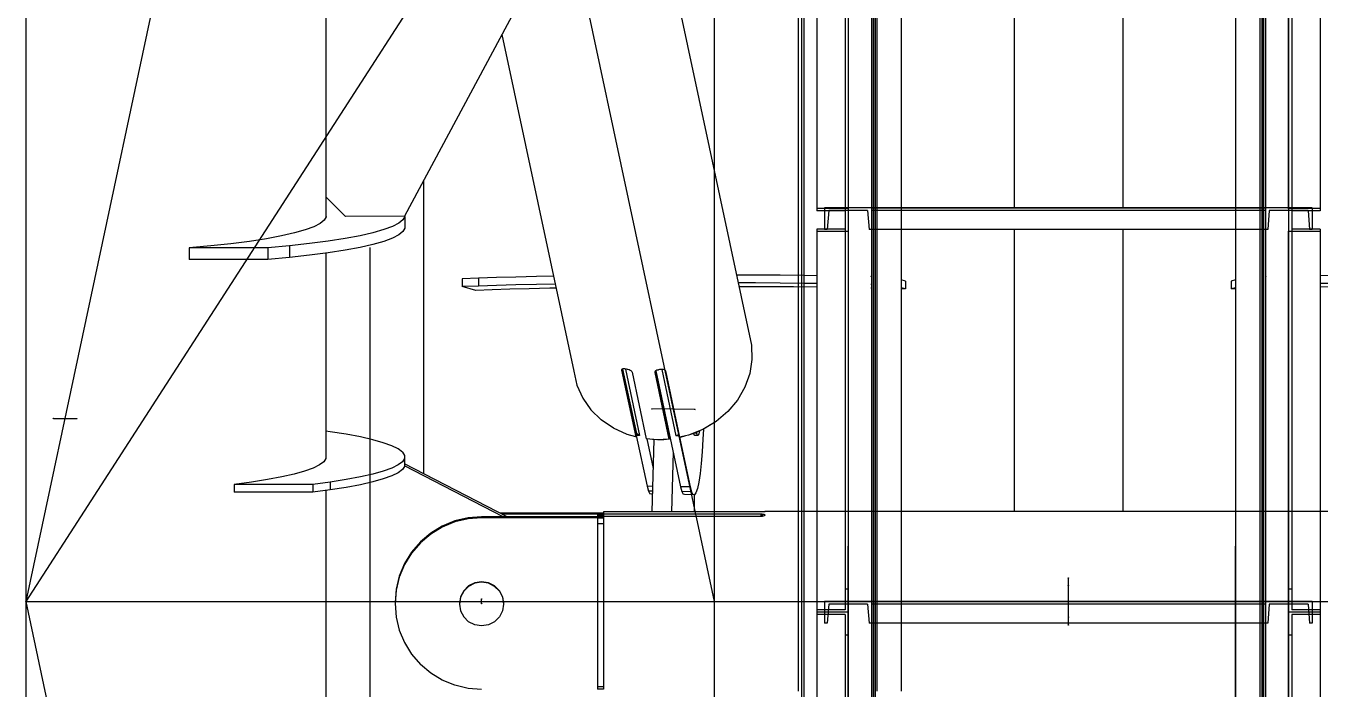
# Model space of a CAD drawing. Header units: millimetres. Extents: x 150209.93 to 150215.05, y 136675.65 to 136679.93.
# Drawn here: x 150211.2963 to 150211.3621, y 136676.9703 to 136677.004 of the extents above; entities that cross this region are included whole.
import ezdxf

# ---------------------------------------------------------------- set-up
doc = ezdxf.new("R2010")
doc.units = ezdxf.units.MM
doc.header["$LTSCALE"] = 0.25
for name, pattern in [('CENTER', [50.8, 31.75, -6.35, 6.35, -6.35]), ('XKITLINE00', [0]), ('XKITLINE02', [4, 2, -2]), ('XKITLINE03', [6, 3, -1, 1, -1])]:
    doc.linetypes.add(name, pattern=pattern)

# ---------------------------------------------------------------- blocks, each defined once
blk = doc.blocks.new('çatıı')
at = {"color": 8, "linetype": 'CENTER'}
for p, q in [((12015, 6431.43), (12015, 8100.54)), ((12015, 6720.27), (11840, 7540.27)), ((11840, 6720.27), (12370, 7540.27)), ((11840, 5629.8), (11840, 7286.23)), ((11840, 6720.27), (11927.5, 7130.27)), ((11927.5, 6310.27), (11927.5, 7130.27)), ((12010.04, 6769.03), (11999.11, 6769.17)), ((11846.93, 6766.78), (11852.9, 6766.71)), ((12105, 6716.26), (12105, 6726.25)), ((12104.99, 6714.3), (12104.99, 6724.29)), ((11840, 5900.27), (12015, 6720.27)), ((11927.5, 6310.27), (11840, 6720.27)), ((12370, 5900.27), (11840, 6720.27)), ((11840, 6720.27), (12370, 6720.27)), ((11955.8, 6719.7), (11955.8, 6720.85))]:
    blk.add_line(p, q, dxfattribs=at)
at = {"color": 116, "linetype": 'XKITLINE02', "true_color": 0x136734}
for p, q in [((12037.15, 7919.31), (12037.16, 6234.33)), ((12037.69, 7919.31), (12037.69, 6234.33)), ((12054.92, 7919.31), (12054.93, 6234.33)), ((12055, 7919.31), (12055, 6234.33)), ((12055.45, 7919.31), (12055.46, 6234.33)), ((12055.85, 7919.31), (12055.85, 6234.33)), ((12147.48, 7919.31), (12147.48, 6234.33)), ((12153.68, 7919.31), (12153.68, 6234.33)), ((12154.13, 7919.31), (12154.13, 6234.33)), ((12154.53, 7919.31), (12154.53, 6234.33)), ((12154.98, 7919.31), (12154.98, 6234.33)), ((12155.07, 7919.31), (12155.06, 6234.33)), ((12041, 6917.52), (12041, 6819.49)), ((12048.2, 6916.94), (12048.2, 6814.27)), ((12049, 6917.52), (12049, 6814.27)), ((12160.98, 6917.52), (12160.98, 6814.27)), ((12161.78, 6916.94), (12161.78, 6814.27)), ((12168.98, 6917.52), (12168.98, 6819.49)), ((12049, 6820.07), (12041, 6820.07)), ((12048.2, 6819.49), (12041, 6819.49)), ((12043, 6820.27), (12043, 6814.77)), ((12055, 6820.27), (12043, 6820.27)), ((12043, 6820.27), (12043, 6814.77)), ((12044.07, 6819.57), (12043.68, 6814.77)), ((12044.07, 6819.57), (12043.68, 6814.77)), ((12053.94, 6819.57), (12044.07, 6819.57)), ((12049, 6820.09), (12048.2, 6820.09)), ((12048.2, 6820.09), (12048.2, 6718.11)), ((12049, 6820.09), (12049, 6717.52)), ((12053.94, 6819.57), (12054.32, 6814.77)), ((12053.94, 6819.57), (12054.32, 6814.77)), ((12055, 6820.27), (12055, 6814.77)), ((12062.5, 6820.27), (12055, 6820.27)), ((12055, 6820.27), (12055, 6814.77)), ((12055, 6820.27), (12055, 6814.77)), ((12154.98, 6819.57), (12055, 6819.57)), ((12154.98, 6820.27), (12147.48, 6820.27)), ((12154.98, 6820.27), (12154.98, 6814.77)), ((12154.98, 6820.27), (12154.98, 6814.77)), ((12166.98, 6820.27), (12154.98, 6820.27)), ((12154.98, 6820.27), (12154.98, 6814.77)), ((12156.05, 6819.57), (12155.66, 6814.77)), ((12156.05, 6819.57), (12155.66, 6814.77)), ((12165.92, 6819.57), (12156.05, 6819.57)), ((12160.98, 6820.09), (12160.98, 6717.52)), ((12161.78, 6820.09), (12160.98, 6820.09)), ((12168.98, 6820.07), (12160.98, 6820.07)), ((12161.78, 6820.09), (12161.78, 6718.11)), ((12168.98, 6819.49), (12161.78, 6819.49)), ((12165.92, 6819.57), (12166.3, 6814.77)), ((12165.92, 6819.57), (12166.3, 6814.77)), ((12166.98, 6820.27), (12166.98, 6814.77)), ((12166.98, 6820.27), (12166.98, 6814.77)), ((12048.2, 6814.84), (12041, 6814.84)), ((12041, 6814.84), (12041, 6717.52)), ((12043.68, 6814.77), (12043, 6814.77)), ((12055, 6814.77), (12054.32, 6814.77)), ((12062.5, 6814.77), (12055, 6814.77)), ((12154.98, 6814.77), (12147.48, 6814.77)), ((12155.66, 6814.77), (12154.98, 6814.77)), ((12168.98, 6814.84), (12161.78, 6814.84)), ((12166.98, 6814.77), (12166.3, 6814.77)), ((12168.98, 6814.84), (12168.98, 6717.52)), ((12049, 6814.26), (12041, 6814.26)), ((12049, 6814.27), (12048.2, 6814.27)), ((12161.78, 6814.27), (12160.98, 6814.27)), ((12168.98, 6814.26), (12160.98, 6814.26)), ((12036.31, 6743.1), (12036.31, 6697.45)), ((12049, 6743.1), (12049, 6717.52)), ((12056.31, 6743.1), (12056.31, 6697.45)), ((12062.5, 6743.1), (12062.5, 6697.45)), ((12147.48, 6743.1), (12147.48, 6697.45)), ((12153.68, 6743.1), (12153.68, 6697.45)), ((12049, 6723.35), (12048.2, 6723.35)), ((12161.78, 6723.35), (12160.98, 6723.35)), ((12043, 6720.27), (12043, 6714.77)), ((12055, 6720.27), (12043, 6720.27)), ((12043, 6720.27), (12043, 6714.77)), ((12044.07, 6719.57), (12043.68, 6714.77)), ((12044.07, 6719.57), (12043.68, 6714.77)), ((12053.94, 6719.57), (12044.07, 6719.57)), ((12053.94, 6719.57), (12054.32, 6714.77)), ((12053.94, 6719.57), (12054.32, 6714.77)), ((12055, 6720.27), (12055, 6714.77)), ((12154.98, 6720.27), (12055, 6720.27)), ((12055, 6720.27), (12055, 6714.77)), ((12055, 6720.27), (12055, 6714.77)), ((12154.98, 6719.57), (12055, 6719.57)), ((12154.98, 6720.27), (12154.98, 6714.77)), ((12154.98, 6720.27), (12154.98, 6714.77)), ((12166.98, 6720.27), (12154.98, 6720.27)), ((12154.98, 6720.27), (12154.98, 6714.77)), ((12156.05, 6719.57), (12155.66, 6714.77)), ((12156.05, 6719.57), (12155.66, 6714.77)), ((12165.92, 6719.57), (12156.05, 6719.57)), ((12165.92, 6719.57), (12166.3, 6714.77)), ((12165.92, 6719.57), (12166.3, 6714.77)), ((12166.98, 6720.27), (12166.98, 6714.77)), ((12166.98, 6720.27), (12166.98, 6714.77)), ((12048.2, 6718.11), (12041, 6718.11)), ((12041, 6717.52), (12041, 6619.49)), ((12049, 6717.52), (12041, 6717.52)), ((12049, 6717.52), (12041, 6717.52)), ((12048.2, 6716.94), (12041, 6716.94)), ((12048.2, 6716.94), (12048.2, 6614.27)), ((12049, 6717.52), (12049, 6614.27)), ((12160.98, 6717.52), (12160.98, 6614.27)), ((12168.98, 6717.52), (12160.98, 6717.52)), ((12168.98, 6717.52), (12160.98, 6717.52)), ((12168.98, 6718.11), (12161.78, 6718.11)), ((12161.78, 6716.94), (12161.78, 6614.27)), ((12168.98, 6716.94), (12161.78, 6716.94)), ((12168.98, 6717.52), (12168.98, 6619.49)), ((12043.68, 6714.77), (12043, 6714.77)), ((12055, 6714.77), (12054.32, 6714.77)), ((12154.98, 6714.77), (12055, 6714.77)), ((12155.66, 6714.77), (12154.98, 6714.77)), ((12166.98, 6714.77), (12166.3, 6714.77)), ((12049, 6711.72), (12048.2, 6711.72)), ((12161.78, 6711.72), (12160.98, 6711.72)), ((12049, 6699.41), (12049, 6620.07))]:
    blk.add_line(p, q, dxfattribs=at)
at = {"color": 1, "linetype": 'XKITLINE03'}
for p, q in [((12049.01, 6234.33), (12049, 7919.31)), ((12055, 7919.31), (12055, 6234.33)), ((12147.48, 6234.33), (12147.48, 7919.31)), ((12160.98, 6234.33), (12160.98, 7919.31)), ((12049, 6917.52), (12049, 6820.07)), ((12160.98, 6820.07), (12160.98, 6917.52)), ((12055, 6820.27), (12154.98, 6820.27)), ((12055, 6820.27), (12055, 6820.27)), ((12154.98, 6820.27), (12154.98, 6820.27)), ((12049, 6814.26), (12049, 6717.52)), ((12160.98, 6717.52), (12160.98, 6814.26)), ((12055, 6720.27), (12154.98, 6720.27)), ((12055, 6720.27), (12055, 6720.27)), ((12154.98, 6720.27), (12154.98, 6720.27)), ((12049, 6717.52), (12049, 6620.07)), ((12160.98, 6620.07), (12160.98, 6717.52))]:
    blk.add_line(p, q, dxfattribs=at)
at = {"color": 7, "linetype": 'XKITLINE00'}
for p, q in [((12153.68, 7163.51), (12153.68, 6743.1)), ((12147.48, 7153.92), (12147.48, 6743.1)), ((12062.5, 7022.44), (12062.5, 6743.1)), ((12056.31, 7012.85), (12056.31, 6743.1)), ((12036.31, 6981.91), (12036.31, 6743.1)), ((12147.48, 6820.27), (12062.5, 6820.27)), ((12147.48, 6814.77), (12062.5, 6814.77))]:
    blk.add_line(p, q, dxfattribs=at)
at = {"color": 8, "linetype": 'XKITLINE00'}
for p, q in [((11995.83, 6919.28), (12024.41, 6785.35)), ((11916.2, 6915.87), (11916.2, 6817.9)), ((11916.22, 6915.88), (11916.22, 6823.03)), ((12091.2, 6914.77), (12091.2, 6820.27)), ((12118.8, 6914.77), (12118.8, 6820.27)), ((11968.15, 6877.68), (11936.22, 6818.13)), ((11960.96, 6864.27), (11979.22, 6778.73)), ((11941.07, 6827.18), (11941.07, 6752.73)), ((11916.2, 6823.18), (11916.22, 6823.03)), ((11921.22, 6818.08), (11916.22, 6823.03)), ((11916.26, 6818.02), (11915.82, 6817.16)), ((11916.21, 6818.27), (11916.26, 6818.02)), ((11936.22, 6818.13), (11921.22, 6818.08)), ((11936.25, 6818.08), (11935.81, 6817.22)), ((11936.24, 6818.16), (11936.25, 6818.08)), ((11936.25, 6818.08), (11936.25, 6815.1)), ((11910.96, 6814.66), (11908.2, 6813.88)), ((11913.16, 6815.48), (11910.96, 6814.66)), ((11914.78, 6816.31), (11913.16, 6815.48)), ((11915.82, 6817.16), (11914.78, 6816.31)), ((11930.95, 6814.72), (11928.19, 6813.94)), ((11933.15, 6815.54), (11930.95, 6814.72)), ((11934.77, 6816.37), (11933.15, 6815.54)), ((11935.81, 6817.22), (11934.77, 6816.37)), ((11936.25, 6815.1), (11935.81, 6814.25)), ((12091.2, 6814.77), (12091.2, 6743.1)), ((12118.8, 6814.77), (12118.8, 6743.1)), ((11892.09, 6811.13), (11886.95, 6810.57)), ((11896.82, 6811.75), (11892.09, 6811.13)), ((11901.1, 6812.41), (11896.82, 6811.75)), ((11904.9, 6813.12), (11901.1, 6812.41)), ((11908.2, 6813.88), (11904.9, 6813.12)), ((11912.08, 6811.19), (11906.94, 6810.63)), ((11916.81, 6811.81), (11912.08, 6811.19)), ((11921.1, 6812.47), (11916.81, 6811.81)), ((11924.9, 6813.18), (11921.1, 6812.47)), ((11928.19, 6813.94), (11924.9, 6813.18)), ((11930.95, 6811.75), (11928.19, 6810.96)), ((11933.15, 6812.56), (11930.95, 6811.75)), ((11934.77, 6813.4), (11933.15, 6812.56)), ((11935.81, 6814.25), (11934.77, 6813.4)), ((11886.95, 6810.57), (11881.44, 6810.07)), ((11901.43, 6810.13), (11881.44, 6810.07)), ((11881.44, 6810.07), (11881.44, 6807.1)), ((11906.94, 6810.63), (11901.43, 6810.13)), ((11901.43, 6810.13), (11901.43, 6807.16)), ((11906.94, 6810.63), (11906.94, 6807.66)), ((11912.08, 6808.22), (11906.94, 6807.66)), ((11916.81, 6808.83), (11912.08, 6808.22)), ((11916.2, 6808.75), (11916.2, 6756.52)), ((11921.1, 6809.5), (11916.81, 6808.83)), ((11924.9, 6810.21), (11921.1, 6809.5)), ((11928.19, 6810.96), (11924.9, 6810.21)), ((11901.43, 6807.16), (11881.44, 6807.1)), ((11906.94, 6807.66), (11901.43, 6807.16)), ((11955.03, 6802.4), (11950.9, 6802.24)), ((11950.9, 6802.24), (11950.9, 6800.24)), ((11959.57, 6802.55), (11955.03, 6802.4)), ((11955.03, 6802.4), (11955.03, 6800.4)), ((11964.48, 6802.68), (11959.57, 6802.55)), ((11969.73, 6802.81), (11964.48, 6802.68)), ((11974.12, 6802.89), (11969.73, 6802.81)), ((12025.4, 6803.17), (12020.6, 6803.2)), ((12031.7, 6803.13), (12025.4, 6803.17)), ((12037.86, 6803.06), (12031.7, 6803.13)), ((12041, 6803.02), (12037.86, 6803.06)), ((12055, 6802.77), (12054.72, 6802.78)), ((12063.6, 6801.67), (12062.5, 6801.98)), ((12063.6, 6801.67), (12063.6, 6799.67)), ((12147.48, 6801.98), (12146.39, 6801.67)), ((12146.39, 6801.67), (12146.39, 6799.67)), ((12155.27, 6802.78), (12154.98, 6802.77)), ((12172.13, 6803.06), (12168.98, 6803.02)), ((11955.03, 6800.4), (11950.9, 6800.24)), ((11954.32, 6799.26), (11950.9, 6800.24)), ((11958.45, 6799.43), (11954.32, 6799.26)), ((11959.57, 6800.55), (11955.03, 6800.4)), ((11962.99, 6799.58), (11958.45, 6799.43)), ((11964.48, 6800.69), (11959.57, 6800.55)), ((11967.9, 6799.71), (11962.99, 6799.58)), ((11969.73, 6800.81), (11964.48, 6800.69)), ((11973.15, 6799.84), (11967.9, 6799.71)), ((11974.55, 6800.9), (11969.73, 6800.81)), ((11974.77, 6799.87), (11973.15, 6799.84)), ((12025.4, 6801.18), (12021.03, 6801.2)), ((12022.42, 6800.23), (12021.24, 6800.23)), ((12028.82, 6800.2), (12022.42, 6800.23)), ((12031.7, 6801.13), (12025.4, 6801.18)), ((12035.12, 6800.16), (12028.82, 6800.2)), ((12037.86, 6801.06), (12031.7, 6801.13)), ((12041, 6800.09), (12035.12, 6800.16)), ((12041, 6801.02), (12037.86, 6801.06)), ((12055, 6800.77), (12054.72, 6800.78)), ((12055, 6799.87), (12054.72, 6799.88)), ((12063.6, 6799.67), (12062.5, 6799.98)), ((12063.6, 6799.67), (12062.5, 6799.7)), ((12147.48, 6799.98), (12146.39, 6799.67)), ((12147.48, 6799.7), (12146.39, 6799.67)), ((12155.27, 6800.78), (12154.98, 6800.77)), ((12155.27, 6799.88), (12154.98, 6799.87)), ((12172.13, 6801.06), (12168.98, 6801.02)), ((12174.87, 6800.16), (12168.98, 6800.09)), ((12024.41, 6785.35), (12024.53, 6781.75)), ((12024.53, 6781.75), (12023.97, 6778.16)), ((11979.2, 6779.08), (11979.22, 6778.73)), ((11979.22, 6778.73), (11980.02, 6775.23)), ((11991.41, 6779.16), (11991.4, 6779.03)), ((11991.4, 6779.03), (11995.01, 6762.12)), ((11991.52, 6779.27), (11991.41, 6779.16)), ((11991.7, 6779.33), (11991.52, 6779.27)), ((11991.62, 6779.3), (11995.07, 6763.15)), ((11991.65, 6779.31), (11995.16, 6762.9)), ((11991.95, 6779.35), (11991.7, 6779.33)), ((11992.26, 6779.32), (11991.95, 6779.35)), ((11992.6, 6779.25), (11992.26, 6779.32)), ((11992.38, 6779.3), (11995.98, 6762.44)), ((11992.88, 6779.17), (11992.6, 6779.25)), ((11992.95, 6779.16), (11992.88, 6779.17)), ((11993.28, 6779.07), (11992.95, 6779.16)), ((11993.58, 6778.95), (11993.28, 6779.07)), ((11993.81, 6778.82), (11993.58, 6778.95)), ((11993.98, 6778.67), (11993.81, 6778.82)), ((11993.98, 6778.67), (11994.05, 6778.51)), ((11994.05, 6778.51), (11997.66, 6761.6)), ((11999.84, 6778.59), (11999.82, 6778.44)), ((11999.82, 6778.44), (12003.43, 6761.53)), ((11999.94, 6778.74), (11999.84, 6778.59)), ((12000.13, 6778.87), (11999.94, 6778.74)), ((12000.02, 6778.79), (12003.49, 6762.53)), ((12000.06, 6778.82), (12006.34, 6749.4)), ((12000.39, 6778.98), (12000.13, 6778.87)), ((12000.7, 6779.06), (12000.39, 6778.98)), ((12000.77, 6779.07), (12000.7, 6779.06)), ((12001.05, 6779.15), (12000.77, 6779.07)), ((12001.41, 6779.21), (12001.05, 6779.15)), ((12001.75, 6779.23), (12001.41, 6779.21)), ((12001.61, 6779.22), (12005.22, 6762.32)), ((12002.05, 6779.2), (12001.75, 6779.23)), ((12002.29, 6779.13), (12002.05, 6779.2)), ((12002.46, 6779.02), (12002.29, 6779.13)), ((12002.46, 6779.02), (12002.54, 6778.89)), ((12002.54, 6778.89), (12006.14, 6761.98)), ((11980.02, 6775.23), (11981.5, 6771.94)), ((12023.97, 6778.16), (12022.73, 6774.69)), ((11981.5, 6771.94), (11983.59, 6768.95)), ((12022.73, 6774.69), (12020.85, 6771.44)), ((11986.23, 6766.37), (11983.59, 6768.95)), ((12018.4, 6768.51), (12015.44, 6765.99)), ((12020.85, 6771.44), (12018.4, 6768.51)), ((11989.34, 6764.25), (11986.23, 6766.37)), ((12015.44, 6765.99), (12012.06, 6763.96)), ((11917.34, 6763.38), (11916.2, 6763.53)), ((11921.4, 6762.74), (11917.34, 6763.38)), ((11925.01, 6762.05), (11921.4, 6762.74)), ((11928.16, 6761.34), (11925.01, 6762.05)), ((11992.84, 6762.68), (11989.34, 6764.25)), ((11995.01, 6762.12), (11992.84, 6762.68)), ((11995.07, 6763.15), (11995.01, 6762.12)), ((11995.18, 6762.06), (11995.01, 6762.12)), ((11995.08, 6763.26), (11995.04, 6762.69)), ((11995.04, 6762.69), (11995.18, 6762.06)), ((11995.16, 6762.9), (11995.13, 6762.45)), ((11995.98, 6762.44), (11995.13, 6762.45)), ((11995.13, 6762.45), (11997.89, 6749.51)), ((11995.98, 6762.44), (11995.16, 6762.9)), ((11995.19, 6762.17), (11995.18, 6762.06)), ((12003.49, 6762.53), (12003.43, 6761.53)), ((12003.5, 6762.7), (12003.47, 6762.11)), ((12003.47, 6762.11), (12003.6, 6761.47)), ((12003.64, 6762.07), (12003.6, 6761.47)), ((12005.99, 6762.7), (12005.22, 6762.32)), ((12006.07, 6762.31), (12005.22, 6762.32)), ((12008.38, 6762.48), (12006.14, 6761.98)), ((12006.14, 6761.97), (12008.83, 6749.37)), ((12006.3, 6762.01), (12006.32, 6761.92)), ((12007.63, 6762.31), (12006.32, 6761.92)), ((12012.06, 6763.96), (12008.38, 6762.48)), ((12009.8, 6762.97), (12008.93, 6762.7)), ((12009.71, 6762.94), (12009.84, 6762.54)), ((12009.78, 6763.05), (12009.8, 6762.97)), ((12011.02, 6763.54), (12009.8, 6762.97)), ((12010.02, 6762.46), (12009.84, 6762.54)), ((12010.47, 6763.04), (12009.97, 6763.05)), ((12010.82, 6762.45), (12010.02, 6762.46)), ((12010.43, 6763.27), (12010.47, 6763.04)), ((12010.47, 6763.04), (12010.64, 6762.53)), ((12010.82, 6762.45), (12010.64, 6762.53)), ((12011, 6762.82), (12010.82, 6762.45)), ((12011.17, 6763.6), (12011, 6762.82)), ((12012.2, 6764.05), (12012.09, 6761.52)), ((12013.06, 6764.51), (12012.65, 6764.31)), ((12013.8, 6765.01), (12013.06, 6764.51)), ((11930.81, 6760.59), (11928.16, 6761.34)), ((11932.96, 6759.81), (11930.81, 6760.59)), ((11934.59, 6759.02), (11932.96, 6759.81)), ((11935.68, 6758.2), (11934.59, 6759.02)), ((12000.53, 6761.34), (11997.66, 6761.6)), ((11997.79, 6761.59), (11999.4, 6754.07)), ((11997.83, 6761.59), (11997.83, 6761.55)), ((11999.26, 6761.4), (11997.83, 6761.55)), ((11999.59, 6761.38), (11999.11, 6743.04)), ((11999.25, 6761.45), (11999.26, 6761.4)), ((12000.38, 6761.35), (11999.26, 6761.4)), ((12003.43, 6761.53), (12000.53, 6761.34)), ((12000.71, 6761.34), (12000.53, 6761.34)), ((12002.15, 6761.36), (12000.71, 6761.34)), ((12002.14, 6761.44), (12002.15, 6761.36)), ((12003.6, 6761.47), (12002.15, 6761.36)), ((12012.09, 6761.52), (12011.89, 6758.27)), ((11915.68, 6755.74), (11914.59, 6754.93)), ((11916.23, 6756.56), (11915.68, 6755.74)), ((11916.2, 6757.43), (11916.23, 6757.38)), ((11916.23, 6757.38), (11916.23, 6756.56)), ((11935.68, 6755.74), (11934.59, 6754.93)), ((11935.68, 6758.2), (11936.23, 6757.38)), ((11936.23, 6756.56), (11935.68, 6755.74)), ((11936.23, 6757.38), (11936.23, 6756.56)), ((11936.23, 6756.56), (11936.23, 6754.58)), ((11962.29, 6741.78), (11936.23, 6755.23)), ((12004.47, 6758.15), (12004.08, 6743.04)), ((12011.64, 6755.31), (12011.35, 6752.73)), ((12011.89, 6758.27), (12011.64, 6755.31)), ((11905.01, 6751.89), (11901.4, 6751.21)), ((11908.16, 6752.61), (11905.01, 6751.89)), ((11910.81, 6753.36), (11908.16, 6752.61)), ((11912.96, 6754.14), (11910.81, 6753.36)), ((11914.59, 6754.93), (11912.96, 6754.14)), ((11925.01, 6751.89), (11921.4, 6751.21)), ((11928.16, 6752.61), (11925.01, 6751.89)), ((11930.81, 6753.36), (11928.16, 6752.61)), ((11932.96, 6754.14), (11930.81, 6753.36)), ((11932.96, 6752.15), (11930.81, 6751.38)), ((11934.59, 6754.93), (11932.96, 6754.14)), ((11934.59, 6752.95), (11932.96, 6752.15)), ((11935.68, 6753.76), (11934.59, 6752.95)), ((11936.23, 6754.58), (11935.68, 6753.76)), ((11961.3, 6741.78), (11936.23, 6754.72)), ((12011.35, 6752.73), (12011.02, 6750.6)), ((11897.34, 6750.57), (11892.88, 6749.98)), ((11912.88, 6749.98), (11892.88, 6749.98)), ((11892.88, 6749.98), (11892.88, 6747.99)), ((11901.4, 6751.21), (11897.34, 6750.57)), ((11917.34, 6750.57), (11912.88, 6749.98)), ((11912.88, 6749.98), (11912.88, 6747.99)), ((11917.34, 6748.59), (11912.88, 6747.99)), ((11921.4, 6751.21), (11917.34, 6750.57)), ((11917.34, 6750.57), (11917.34, 6748.59)), ((11921.4, 6749.23), (11917.34, 6748.59)), ((11925.01, 6749.91), (11921.4, 6749.23)), ((11928.16, 6750.63), (11925.01, 6749.91)), ((11930.81, 6751.38), (11928.16, 6750.63)), ((11999.28, 6749.49), (11997.89, 6749.51)), ((11997.89, 6749.51), (11998.23, 6748.27)), ((12008.83, 6749.37), (12006.34, 6749.4)), ((12006.34, 6749.4), (12006.68, 6748.16)), ((12008.83, 6749.37), (12009.17, 6748.13)), ((12010.66, 6748.97), (12010.29, 6747.88)), ((12011.02, 6750.6), (12010.66, 6748.97)), ((11912.88, 6747.99), (11892.88, 6747.99)), ((11916.2, 6748.43), (11916.2, 6690.26)), ((11999.24, 6748.26), (11998.23, 6748.27)), ((11998.23, 6748.27), (11998.59, 6747.6)), ((11998.97, 6747.51), (11998.59, 6747.6)), ((11999.22, 6747.51), (11998.97, 6747.51)), ((12009.17, 6748.13), (12006.68, 6748.16)), ((12006.68, 6748.16), (12007.04, 6747.49)), ((12007.42, 6747.41), (12007.04, 6747.49)), ((12009.91, 6747.37), (12007.42, 6747.41)), ((12009.17, 6748.13), (12009.53, 6747.46)), ((12009.91, 6747.37), (12009.53, 6747.46)), ((12009.88, 6747.38), (12009.81, 6743.04)), ((12010.29, 6747.88), (12009.91, 6747.37)), ((11986.8, 6742.67), (11960.56, 6742.67)), ((11985.3, 6742.41), (11961.05, 6742.41)), ((11986.8, 6742.62), (11985.3, 6742.62)), ((11985.3, 6742.62), (11985.3, 6742.56)), ((11986.8, 6742.56), (11985.3, 6742.56)), ((11985.3, 6742.56), (11985.3, 6742.44)), ((11985.3, 6742.44), (11985.3, 6741.79)), ((11986.8, 6742.26), (11985.3, 6742.26)), ((11986.8, 6742.01), (11985.3, 6742.01)), ((11986.8, 6743.04), (11986.8, 6742.94)), ((12026.8, 6743.04), (11986.8, 6743.04)), ((11986.8, 6742.94), (11986.8, 6741.84)), ((12026.8, 6742.43), (11986.8, 6742.43)), ((11986.8, 6742.01), (11986.8, 6741.84)), ((12027.11, 6743.04), (12026.8, 6743.04)), ((12026.8, 6742.43), (12026.8, 6741.84)), ((12027.11, 6742.42), (12026.8, 6742.43)), ((12027.39, 6743.04), (12027.11, 6743.04)), ((12027.11, 6742.42), (12027.11, 6741.86)), ((12027.39, 6742.39), (12027.11, 6742.42)), ((12027.63, 6743.05), (12027.39, 6743.04)), ((12027.63, 6742.34), (12027.39, 6742.39)), ((12027.63, 6743.06), (12027.47, 6743.05)), ((12027.8, 6743.1), (12027.63, 6743.06)), ((12027.8, 6743.06), (12027.63, 6743.05)), ((12027.8, 6742.29), (12027.63, 6742.34)), ((12027.8, 6742.09), (12027.63, 6741.99)), ((12182.19, 6743.1), (12027.8, 6743.1)), ((12027.88, 6743.09), (12027.8, 6743.1)), ((12027.88, 6743.07), (12027.8, 6743.06)), ((12027.88, 6742.22), (12027.8, 6742.29)), ((12027.88, 6742.16), (12027.8, 6742.09)), ((12027.88, 6743.09), (12027.88, 6743.07)), ((12027.88, 6742.22), (12027.88, 6742.16)), ((11945.81, 6739.4), (11942.86, 6737.61)), ((11945.81, 6739.14), (11942.86, 6737.36)), ((11949, 6740.71), (11945.81, 6739.4)), ((11949, 6740.46), (11945.81, 6739.14)), ((11952.35, 6741.51), (11949, 6740.71)), ((11952.35, 6741.25), (11949, 6740.46)), ((11955.8, 6741.78), (11952.35, 6741.51)), ((11955.8, 6741.52), (11952.35, 6741.25)), ((11952.35, 6741.51), (11952.35, 6741.25)), ((11986.8, 6741.78), (11955.8, 6741.78)), ((11955.8, 6741.78), (11955.8, 6741.52)), ((11986.8, 6741.52), (11955.8, 6741.52)), ((11985.3, 6741.38), (11985.3, 6737.99)), ((11986.8, 6741.38), (11985.3, 6741.38)), ((11986.8, 6739.94), (11985.3, 6739.94)), ((11986.8, 6741.84), (11986.8, 6738.45)), ((12026.8, 6741.84), (11986.8, 6741.84)), ((12027.11, 6741.86), (12026.8, 6741.84)), ((12027.39, 6741.91), (12027.11, 6741.86)), ((12027.63, 6741.99), (12027.39, 6741.91)), ((11942.86, 6737.61), (11940.24, 6735.39)), ((11942.86, 6737.36), (11940.24, 6735.13)), ((11985.3, 6737.99), (11985.3, 6698)), ((11986.8, 6738.45), (11986.8, 6725.29)), ((11938, 6732.78), (11936.19, 6729.86)), ((11938, 6732.53), (11936.19, 6729.61)), ((11940.24, 6735.39), (11938, 6732.78)), ((11940.24, 6735.13), (11938, 6732.53)), ((11936.19, 6729.86), (11934.87, 6726.7)), ((11936.19, 6729.61), (11934.87, 6726.45)), ((11934.87, 6726.7), (11934.07, 6723.37)), ((11934.87, 6726.45), (11934.07, 6723.12)), ((11934.07, 6723.37), (11933.8, 6719.96)), ((11934.07, 6723.12), (11933.8, 6719.7)), ((11951.26, 6722.97), (11950.47, 6721.42)), ((11951.26, 6722.86), (11950.47, 6721.32)), ((11952.5, 6724.2), (11951.26, 6722.97)), ((11952.5, 6724.09), (11951.26, 6722.86)), ((11954.06, 6724.98), (11952.5, 6724.2)), ((11954.06, 6724.88), (11952.5, 6724.09)), ((11955.8, 6725.26), (11954.06, 6724.98)), ((11955.8, 6725.15), (11954.06, 6724.88)), ((11955.8, 6725.26), (11955.8, 6725.15)), ((11957.53, 6724.98), (11955.8, 6725.26)), ((11957.53, 6724.88), (11955.8, 6725.15)), ((11959.09, 6724.2), (11957.53, 6724.98)), ((11959.09, 6724.09), (11957.53, 6724.88)), ((11960.33, 6722.97), (11959.09, 6724.2)), ((11960.33, 6722.86), (11959.09, 6724.09)), ((11960.33, 6722.97), (11961.12, 6721.42)), ((11960.33, 6722.86), (11961.12, 6721.32)), ((11986.8, 6725.29), (11986.8, 6697.98)), ((11933.8, 6719.96), (11933.81, 6719.83)), ((11933.8, 6719.96), (11933.8, 6719.7)), ((11933.8, 6719.7), (11934.07, 6716.29)), ((11950.47, 6721.42), (11950.2, 6719.7)), ((11950.47, 6721.32), (11950.2, 6719.6)), ((11950.2, 6719.6), (11950.47, 6717.88)), ((11961.12, 6721.42), (11961.4, 6719.7)), ((11961.12, 6721.32), (11961.4, 6719.6)), ((11961.4, 6719.6), (11961.12, 6717.88)), ((11934.07, 6716.29), (11934.87, 6712.96)), ((11950.47, 6717.88), (11951.26, 6716.34)), ((11952.5, 6715.11), (11951.26, 6716.34)), ((11960.33, 6716.34), (11959.09, 6715.11)), ((11961.12, 6717.88), (11960.33, 6716.34)), ((11934.87, 6712.96), (11936.19, 6709.8)), ((11954.06, 6714.32), (11952.5, 6715.11)), ((11955.8, 6714.05), (11954.06, 6714.32)), ((11957.53, 6714.32), (11955.8, 6714.05)), ((11959.09, 6715.11), (11957.53, 6714.32)), ((11936.19, 6709.8), (11938, 6706.88)), ((11938, 6706.88), (11940.24, 6704.27)), ((11942.86, 6702.05), (11940.24, 6704.27)), ((11945.81, 6700.26), (11942.86, 6702.05)), ((11949, 6698.95), (11945.81, 6700.26)), ((11952.35, 6698.15), (11949, 6698.95)), ((11955.8, 6697.88), (11952.35, 6698.15)), ((11986.8, 6698.57), (11985.3, 6698.57)), ((11986.8, 6698), (11985.3, 6698))]:
    blk.add_line(p, q, dxfattribs=at)
at = {"color": 1, "linetype": 'XKITLINE00'}
for centre in [(12049, 6820.07), (12055, 6820.27), (12055, 6820.27), (12154.98, 6820.27), (12154.98, 6820.27), (12160.98, 6820.07), (12049, 6814.26), (12160.98, 6814.26), (12055, 6720.27), (12055, 6720.27), (12154.98, 6720.27), (12154.98, 6720.27), (12049, 6717.52), (12049, 6717.52), (12160.98, 6717.52), (12160.98, 6717.52)]:
    blk.add_circle(centre, 0.05, dxfattribs=at)
at = {"color": 8, "linetype": 'XKITLINE00'}
for centre in [(11999.11, 6769.17), (12010.04, 6769.03), (11846.93, 6766.78), (11852.9, 6766.71), (12105, 6726.25), (12104.99, 6724.29), (11840, 6720.27), (11840, 6720.27), (11840, 6720.27), (11840, 6720.27), (11840, 6720.27), (11955.8, 6720.85), (11955.8, 6719.7), (12015, 6720.27), (12015, 6720.27), (12105, 6716.26), (12104.99, 6714.3)]:
    blk.add_circle(centre, 0.05, dxfattribs=at)

msp = doc.modelspace()

# ---------------------------------------------------------------- block references
at = {"xscale": 0.0002000170049888334, "yscale": 0.0002000170049888334, "zscale": 0.0002000170049888334}
msp.add_blockref('çatıı', (150208.928067, 136675.630592), dxfattribs=at)

doc.saveas('drawing.dxf')
